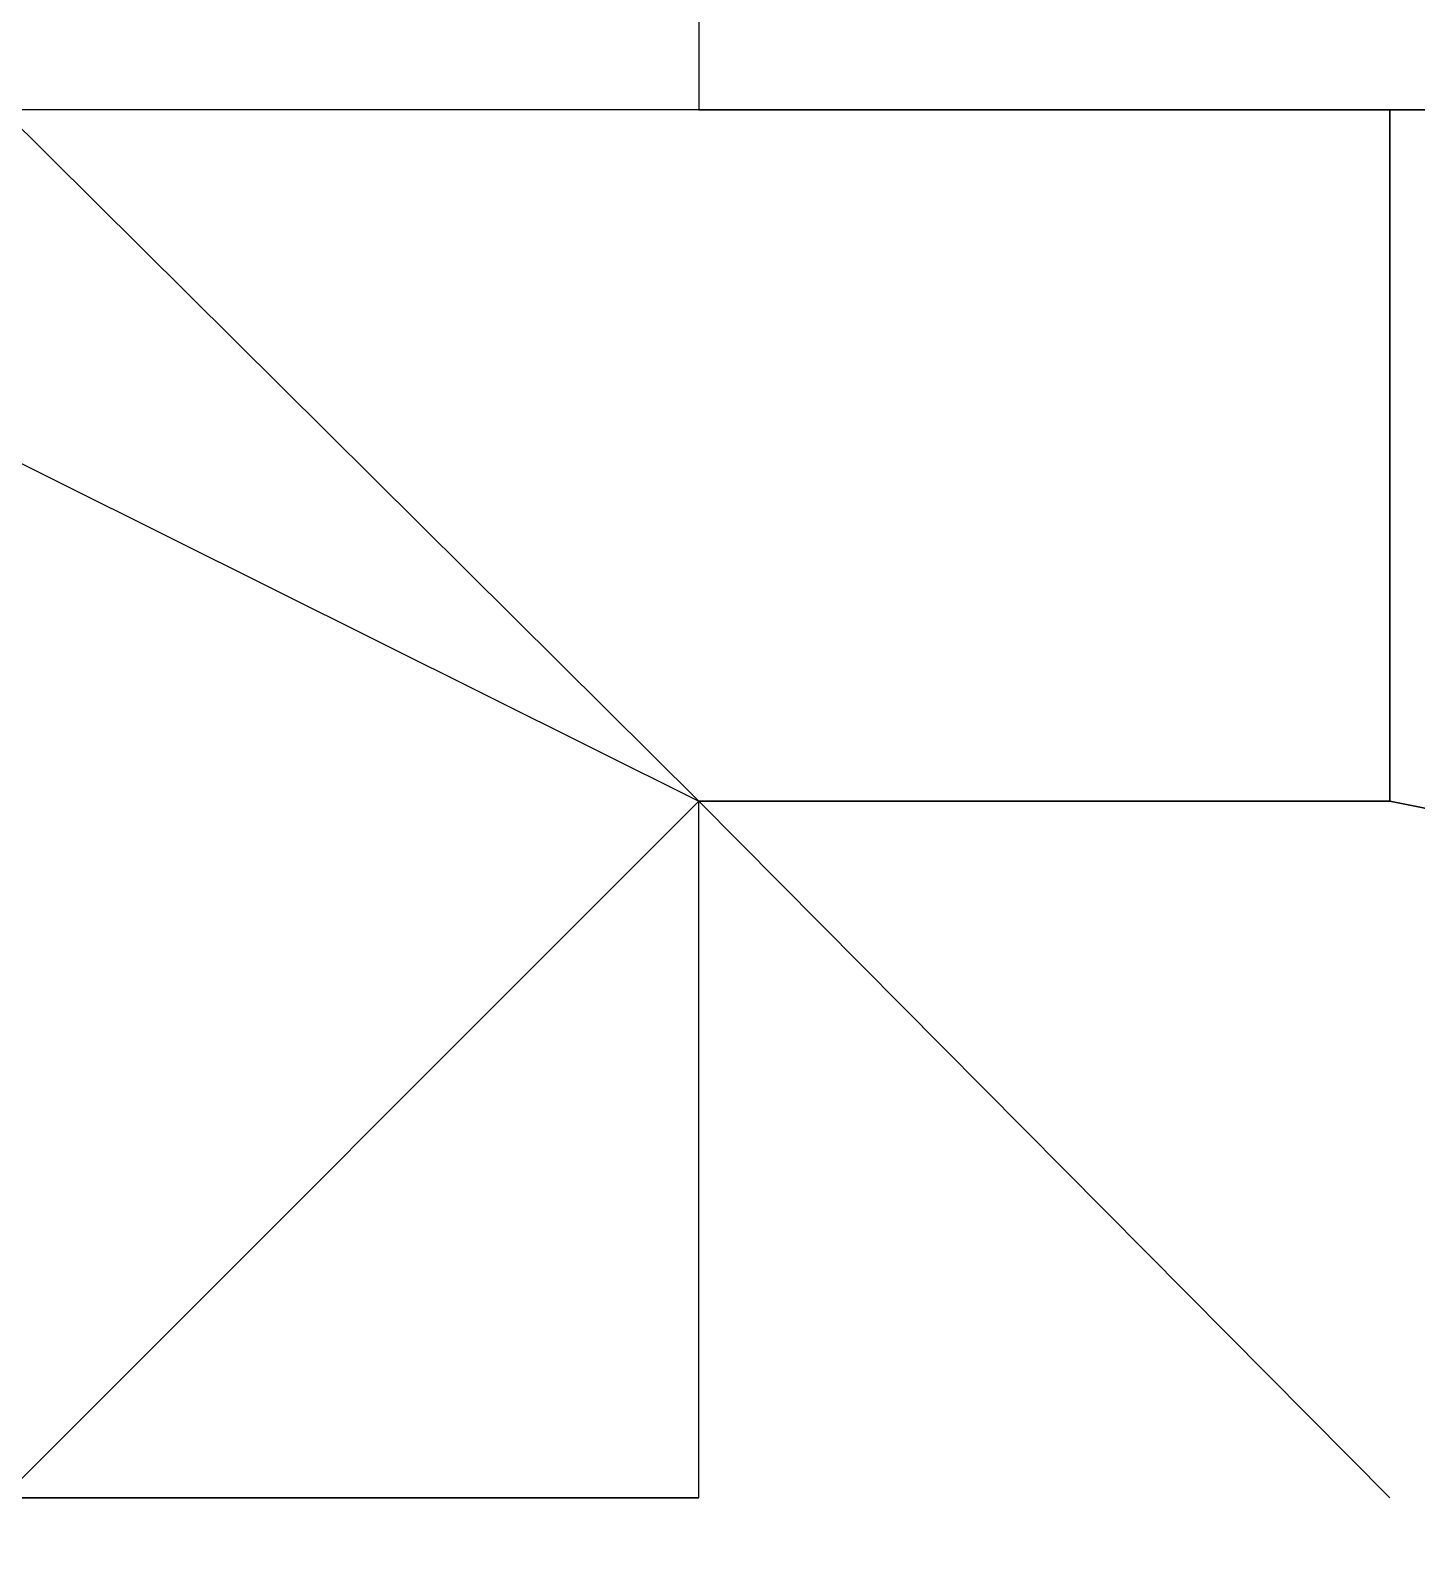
# Model space of a CAD drawing. Header units: feet. Extents: x -84 to 198, y -22 to 181.
# Drawn here: x 107.33384 to 107.36051, y 33.40335 to 33.43263 of the extents above; entities that cross this region are included whole.
import ezdxf

# ---------------------------------------------------------------- set-up
doc = ezdxf.new("R2010")
doc.units = ezdxf.units.FT
doc.layers.add('A-LINEA', color=7, linetype='CONTINUOUS')

msp = doc.modelspace()

# ---------------------------------------------------------------- linework, layer by layer
at = {"layer": 'A-LINEA'}
for p, q in [((107.3467, 33.4311), (107.3467, 33.4311)), ((107.3467, 33.4311), (107.3467, 33.4311)), ((107.3467, 33.4311), (107.3467, 33.4311)), ((107.3467, 33.4311), (107.3467, 33.4311)), ((107.3467, 33.4311), (107.3467, 33.4311)), ((107.3467, 33.4311), (107.3467, 33.4311)), ((107.3467, 33.4311), (107.3467, 33.4311)), ((107.3467, 33.4311), (107.3467, 33.4311)), ((107.3467, 33.4311), (107.3467, 33.4311)), ((107.3467, 33.4311), (107.3467, 33.4311)), ((107.3467, 33.4311), (107.3467, 33.4311)), ((107.3467, 33.4311), (107.3467, 33.4311)), ((107.3467, 33.4311), (107.3467, 33.4311)), ((107.3467, 33.4311), (107.3467, 33.4311)), ((107.3467, 33.4311), (107.3467, 33.4311)), ((107.3467, 33.4311), (107.3467, 33.4311)), ((107.3467, 33.4311), (107.3467, 33.4311)), ((107.3467, 33.4311), (107.3467, 33.4311)), ((107.3467, 33.4311), (107.3467, 33.4311)), ((107.3467, 33.4311), (107.3467, 33.4311)), ((107.3467, 33.4311), (107.3467, 33.4311)), ((107.3467, 33.4311), (107.3467, 33.4311)), ((107.3467, 33.4311), (107.3467, 33.4311)), ((107.3467, 33.4311), (107.3467, 33.4311)), ((107.3467, 33.4311), (107.3467, 33.4311)), ((107.3467, 33.4311), (107.3467, 33.4311)), ((107.3467, 33.4311), (107.3467, 33.4311)), ((107.3467, 33.4311), (107.3467, 33.4311)), ((107.3467, 33.4311), (107.3467, 33.4311)), ((107.3467, 33.4311), (107.3467, 33.4311)), ((107.3467, 33.4311), (107.3467, 33.4311)), ((107.3467, 33.4311), (107.3467, 33.4311)), ((107.3467, 33.4311), (107.3467, 33.4311)), ((107.3467, 33.4311), (107.3467, 33.4311)), ((107.3467, 33.4311), (107.3467, 33.4311)), ((107.3467, 33.4311), (107.3467, 33.4311)), ((107.3467, 33.4311), (107.3467, 33.4311)), ((107.3467, 33.4311), (107.3467, 33.4311)), ((107.3467, 33.4311), (107.3467, 33.4311)), ((107.3467, 33.4311), (107.3467, 33.4311)), ((107.3467, 33.4311), (107.3467, 33.4311)), ((107.3467, 33.4311), (107.3467, 33.4311)), ((107.3467, 33.4311), (107.3467, 33.4311)), ((107.3467, 33.4311), (107.3467, 33.4311)), ((107.3467, 33.4311), (107.3467, 33.4311)), ((107.3467, 33.4311), (107.3467, 33.4311)), ((107.3467, 33.4311), (107.3467, 33.4311)), ((107.3467, 33.4311), (107.3467, 33.4311)), ((107.3467, 33.4311), (107.3467, 33.4311)), ((107.3467, 33.4311), (107.3467, 33.4311)), ((107.3467, 33.4311), (107.3467, 33.4311)), ((107.3467, 33.4311), (107.3467, 33.4311)), ((107.3467, 33.4311), (107.3467, 33.4311)), ((107.3467, 33.4311), (107.3467, 33.4311)), ((107.3467, 33.4311), (107.3467, 33.4311)), ((107.3467, 33.4311), (107.3467, 33.4311)), ((107.3467, 33.4311), (107.3467, 33.4311)), ((107.3467, 33.4311), (107.3467, 33.4311)), ((107.3467, 33.4311), (107.3467, 33.4311)), ((107.3467, 33.4311), (107.3467, 33.4311)), ((107.3467, 33.4311), (107.3467, 33.4311)), ((107.3467, 33.4311), (107.3467, 33.4311)), ((107.3467, 33.4311), (107.3467, 33.4311)), ((107.3467, 33.4311), (107.3467, 33.4311)), ((107.3467, 33.4311), (107.3467, 33.4311)), ((107.3467, 33.4311), (107.3467, 33.4311)), ((107.3467, 33.4311), (107.3467, 33.4311)), ((107.3467, 33.4311), (107.3467, 33.4311)), ((107.3467, 33.4311), (107.3467, 33.4311)), ((107.3467, 33.4311), (107.3467, 33.4311)), ((107.3467, 33.4311), (107.3467, 33.4311)), ((107.3467, 33.4311), (107.3467, 33.4311)), ((107.36, 33.4311), (107.36, 33.4311)), ((107.36, 33.4311), (107.36, 33.4311)), ((107.36, 33.4311), (107.36, 33.4311)), ((107.36, 33.4311), (107.36, 33.4311)), ((107.36, 33.4311), (107.36, 33.4311)), ((107.36, 33.4311), (107.36, 33.4311)), ((107.36, 33.4311), (107.36, 33.4311)), ((107.36, 33.4311), (107.36, 33.4311)), ((107.36, 33.4311), (107.36, 33.4311)), ((107.36, 33.4311), (107.36, 33.4311)), ((107.36, 33.4311), (107.36, 33.4311)), ((107.36, 33.4311), (107.36, 33.4311)), ((107.36, 33.4311), (107.36, 33.4311)), ((107.36, 33.4311), (107.36, 33.4311)), ((107.36, 33.4311), (107.36, 33.4311)), ((107.36, 33.4311), (107.36, 33.4311)), ((107.36, 33.4311), (107.36, 33.4311)), ((107.36, 33.4311), (107.36, 33.4311)), ((107.36, 33.4311), (107.36, 33.4311)), ((107.36, 33.4311), (107.36, 33.4311)), ((107.36, 33.4311), (107.36, 33.4311)), ((107.36, 33.4311), (107.36, 33.4311)), ((107.36, 33.4311), (107.36, 33.4311)), ((107.36, 33.4311), (107.36, 33.4311)), ((107.36, 33.4311), (107.36, 33.4311)), ((107.36, 33.4311), (107.36, 33.4311)), ((107.36, 33.4311), (107.36, 33.4311)), ((107.36, 33.4311), (107.36, 33.4311)), ((107.36, 33.4311), (107.36, 33.4311)), ((107.36, 33.4311), (107.36, 33.4311)), ((107.36, 33.4311), (107.36, 33.4311)), ((107.36, 33.4311), (107.36, 33.4311)), ((107.36, 33.4311), (107.36, 33.4311)), ((107.36, 33.4311), (107.36, 33.4311)), ((107.36, 33.4311), (107.36, 33.4311)), ((107.36, 33.4311), (107.36, 33.4311)), ((107.36, 33.4311), (107.36, 33.4311)), ((107.36, 33.4311), (107.36, 33.4311)), ((107.36, 33.4311), (107.36, 33.4311)), ((107.36, 33.4311), (107.36, 33.4311)), ((107.36, 33.4311), (107.36, 33.4311)), ((107.36, 33.4311), (107.36, 33.4311)), ((107.36, 33.4311), (107.36, 33.4311)), ((107.36, 33.4311), (107.36, 33.4311)), ((107.36, 33.4311), (107.36, 33.4311)), ((107.36, 33.4311), (107.36, 33.4311)), ((107.36, 33.4311), (107.36, 33.4311)), ((107.36, 33.4311), (107.36, 33.4311)), ((107.36, 33.4311), (107.36, 33.4311)), ((107.36, 33.4311), (107.36, 33.4311)), ((107.36, 33.4311), (107.36, 33.4311)), ((107.36, 33.4311), (107.36, 33.4311)), ((107.36, 33.4311), (107.36, 33.4311)), ((107.36, 33.4311), (107.36, 33.4311)), ((107.36, 33.4311), (107.36, 33.4311)), ((107.36, 33.4311), (107.36, 33.4311)), ((107.36, 33.4311), (107.36, 33.4311)), ((107.36, 33.4311), (107.36, 33.4311)), ((107.36, 33.4311), (107.36, 33.4311)), ((107.36, 33.4311), (107.36, 33.4311)), ((107.36, 33.4311), (107.36, 33.4311)), ((107.36, 33.4311), (107.36, 33.4311)), ((107.36, 33.4311), (107.36, 33.4311)), ((107.36, 33.4311), (107.36, 33.4311)), ((107.36, 33.4311), (107.36, 33.4311)), ((107.36, 33.4311), (107.36, 33.4311)), ((107.36, 33.4311), (107.36, 33.4311)), ((107.36, 33.4311), (107.36, 33.4311)), ((107.36, 33.4311), (107.36, 33.4311)), ((107.36, 33.4311), (107.36, 33.4311)), ((107.36, 33.4311), (107.36, 33.4311)), ((107.36, 33.4311), (107.36, 33.4311)), ((107.36, 33.4311), (107.36, 33.4311)), ((107.36, 33.4311), (107.36, 33.4311)), ((107.36, 33.4311), (107.36, 33.4311)), ((107.36, 33.4311), (107.36, 33.4311)), ((107.36, 33.4311), (107.36, 33.4311)), ((107.36, 33.4311), (107.36, 33.4311)), ((107.36, 33.4311), (107.36, 33.4311)), ((107.36, 33.4311), (107.36, 33.4311)), ((107.36, 33.4311), (107.36, 33.4311)), ((107.36, 33.4311), (107.36, 33.4311)), ((107.36, 33.4311), (107.36, 33.4311)), ((107.36, 33.4311), (107.36, 33.4311)), ((107.3467, 33.4178), (107.3467, 33.4178)), ((107.3467, 33.4178), (107.3467, 33.4178)), ((107.3467, 33.4178), (107.3467, 33.4178)), ((107.3467, 33.4178), (107.3467, 33.4178)), ((107.3467, 33.4178), (107.3467, 33.4178)), ((107.3467, 33.4178), (107.3467, 33.4178)), ((107.3467, 33.4178), (107.3467, 33.4178)), ((107.3467, 33.4178), (107.3467, 33.4178)), ((107.3467, 33.4178), (107.3467, 33.4178)), ((107.3467, 33.4178), (107.3467, 33.4178)), ((107.3467, 33.4178), (107.3467, 33.4178)), ((107.3467, 33.4178), (107.3467, 33.4178)), ((107.3467, 33.4178), (107.3467, 33.4178)), ((107.3467, 33.4178), (107.3467, 33.4178)), ((107.3467, 33.4178), (107.3467, 33.4178)), ((107.3467, 33.4178), (107.3467, 33.4178)), ((107.3467, 33.4178), (107.3467, 33.4178)), ((107.3467, 33.4178), (107.3467, 33.4178)), ((107.3467, 33.4178), (107.3467, 33.4178)), ((107.3467, 33.4178), (107.3467, 33.4178)), ((107.3467, 33.4178), (107.3467, 33.4178)), ((107.3467, 33.4178), (107.3467, 33.4178)), ((107.3467, 33.4178), (107.3467, 33.4178)), ((107.3467, 33.4178), (107.3467, 33.4178)), ((107.3467, 33.4178), (107.3467, 33.4178)), ((107.3467, 33.4178), (107.3467, 33.4178)), ((107.3467, 33.4178), (107.3467, 33.4178)), ((107.3467, 33.4178), (107.3467, 33.4178)), ((107.3467, 33.4178), (107.3467, 33.4178)), ((107.3467, 33.4178), (107.3467, 33.4178)), ((107.3467, 33.4178), (107.3467, 33.4178)), ((107.3467, 33.4178), (107.3467, 33.4178)), ((107.3467, 33.4178), (107.3467, 33.4178)), ((107.3467, 33.4178), (107.3467, 33.4178)), ((107.3467, 33.4178), (107.3467, 33.4178)), ((107.3467, 33.4178), (107.3467, 33.4178)), ((107.3467, 33.4178), (107.3467, 33.4178)), ((107.3467, 33.4178), (107.3467, 33.4178)), ((107.3467, 33.4178), (107.3467, 33.4178)), ((107.3467, 33.4178), (107.3467, 33.4178)), ((107.3467, 33.4178), (107.3467, 33.4178)), ((107.3467, 33.4178), (107.3467, 33.4178)), ((107.3467, 33.4178), (107.3467, 33.4178)), ((107.3467, 33.4178), (107.3467, 33.4178)), ((107.3467, 33.4178), (107.3467, 33.4178)), ((107.3467, 33.4178), (107.3467, 33.4178)), ((107.3467, 33.4178), (107.3467, 33.4178)), ((107.3467, 33.4178), (107.3467, 33.4178)), ((107.3467, 33.4178), (107.3467, 33.4178)), ((107.3467, 33.4178), (107.3467, 33.4178)), ((107.3467, 33.4178), (107.3467, 33.4178)), ((107.3467, 33.4178), (107.3467, 33.4178)), ((107.3467, 33.4178), (107.3467, 33.4178)), ((107.3467, 33.4178), (107.3467, 33.4178)), ((107.3467, 33.4178), (107.3467, 33.4178)), ((107.3467, 33.4178), (107.3467, 33.4178)), ((107.3467, 33.4178), (107.3467, 33.4178)), ((107.3467, 33.4178), (107.3467, 33.4178)), ((107.3467, 33.4178), (107.3467, 33.4178)), ((107.3467, 33.4178), (107.3467, 33.4178)), ((107.3467, 33.4178), (107.3467, 33.4178)), ((107.3467, 33.4178), (107.3467, 33.4178)), ((107.3467, 33.4178), (107.3467, 33.4178)), ((107.3467, 33.4178), (107.3467, 33.4178)), ((107.3467, 33.4178), (107.3467, 33.4178)), ((107.3467, 33.4178), (107.3467, 33.4178)), ((107.3467, 33.4178), (107.3467, 33.4178)), ((107.3467, 33.4178), (107.3467, 33.4178)), ((107.3467, 33.4178), (107.3467, 33.4178)), ((107.3467, 33.4178), (107.3467, 33.4178)), ((107.3467, 33.4178), (107.3467, 33.4178)), ((107.3467, 33.4178), (107.3467, 33.4178)), ((107.36, 33.4178), (107.36, 33.4178)), ((107.36, 33.4178), (107.36, 33.4178)), ((107.36, 33.4178), (107.36, 33.4178)), ((107.36, 33.4178), (107.36, 33.4178)), ((107.36, 33.4178), (107.36, 33.4178)), ((107.36, 33.4178), (107.36, 33.4178)), ((107.36, 33.4178), (107.36, 33.4178)), ((107.36, 33.4178), (107.36, 33.4178)), ((107.36, 33.4178), (107.36, 33.4178)), ((107.36, 33.4178), (107.36, 33.4178)), ((107.36, 33.4178), (107.36, 33.4178)), ((107.36, 33.4178), (107.36, 33.4178)), ((107.36, 33.4178), (107.36, 33.4178)), ((107.36, 33.4178), (107.36, 33.4178)), ((107.36, 33.4178), (107.36, 33.4178)), ((107.36, 33.4178), (107.36, 33.4178)), ((107.36, 33.4178), (107.36, 33.4178)), ((107.36, 33.4178), (107.36, 33.4178)), ((107.36, 33.4178), (107.36, 33.4178)), ((107.36, 33.4178), (107.36, 33.4178)), ((107.36, 33.4178), (107.36, 33.4178)), ((107.36, 33.4178), (107.36, 33.4178)), ((107.36, 33.4178), (107.36, 33.4178)), ((107.36, 33.4178), (107.36, 33.4178)), ((107.36, 33.4178), (107.36, 33.4178)), ((107.36, 33.4178), (107.36, 33.4178)), ((107.36, 33.4178), (107.36, 33.4178)), ((107.36, 33.4178), (107.36, 33.4178)), ((107.36, 33.4178), (107.36, 33.4178)), ((107.36, 33.4178), (107.36, 33.4178)), ((107.36, 33.4178), (107.36, 33.4178)), ((107.36, 33.4178), (107.36, 33.4178)), ((107.36, 33.4178), (107.36, 33.4178)), ((107.36, 33.4178), (107.36, 33.4178)), ((107.36, 33.4178), (107.36, 33.4178)), ((107.36, 33.4178), (107.36, 33.4178)), ((107.36, 33.4178), (107.36, 33.4178)), ((107.36, 33.4178), (107.36, 33.4178)), ((107.36, 33.4178), (107.36, 33.4178)), ((107.36, 33.4178), (107.36, 33.4178)), ((107.36, 33.4178), (107.36, 33.4178)), ((107.36, 33.4178), (107.36, 33.4178)), ((107.36, 33.4178), (107.36, 33.4178)), ((107.36, 33.4178), (107.36, 33.4178)), ((107.36, 33.4178), (107.36, 33.4178)), ((107.36, 33.4178), (107.36, 33.4178)), ((107.36, 33.4178), (107.36, 33.4178)), ((107.36, 33.4178), (107.36, 33.4178)), ((107.36, 33.4178), (107.36, 33.4178)), ((107.36, 33.4178), (107.36, 33.4178)), ((107.36, 33.4178), (107.36, 33.4178)), ((107.36, 33.4178), (107.36, 33.4178)), ((107.36, 33.4178), (107.36, 33.4178)), ((107.36, 33.4178), (107.36, 33.4178)), ((107.36, 33.4178), (107.36, 33.4178)), ((107.36, 33.4178), (107.36, 33.4178)), ((107.36, 33.4178), (107.36, 33.4178)), ((107.36, 33.4178), (107.36, 33.4178)), ((107.36, 33.4178), (107.36, 33.4178)), ((107.36, 33.4178), (107.36, 33.4178)), ((107.36, 33.4178), (107.36, 33.4178)), ((107.36, 33.4178), (107.36, 33.4178)), ((107.36, 33.4178), (107.36, 33.4178)), ((107.36, 33.4178), (107.36, 33.4178)), ((107.36, 33.4178), (107.36, 33.4178)), ((107.36, 33.4178), (107.36, 33.4178)), ((107.36, 33.4178), (107.36, 33.4178)), ((107.36, 33.4178), (107.36, 33.4178)), ((107.36, 33.4178), (107.36, 33.4178)), ((107.36, 33.4178), (107.36, 33.4178)), ((107.36, 33.4178), (107.36, 33.4178)), ((107.36, 33.4178), (107.36, 33.4178)), ((107.36, 33.4178), (107.36, 33.4178)), ((107.36, 33.4178), (107.36, 33.4178)), ((107.36, 33.4178), (107.36, 33.4178)), ((107.36, 33.4178), (107.36, 33.4178)), ((107.36, 33.4178), (107.36, 33.4178)), ((107.36, 33.4178), (107.36, 33.4178)), ((107.3467, 33.4044), (107.3467, 33.4044)), ((107.3467, 33.4044), (107.3467, 33.4044)), ((107.3467, 33.4044), (107.3467, 33.4044)), ((107.3467, 33.4044), (107.3467, 33.4044)), ((107.3467, 33.4044), (107.3467, 33.4044)), ((107.3467, 33.4044), (107.3467, 33.4044)), ((107.3467, 33.4044), (107.3467, 33.4044)), ((107.3467, 33.4044), (107.3467, 33.4044)), ((107.3467, 33.4044), (107.3467, 33.4044)), ((107.3467, 33.4044), (107.3467, 33.4044)), ((107.3467, 33.4044), (107.3467, 33.4044)), ((107.3467, 33.4044), (107.3467, 33.4044)), ((107.3467, 33.4044), (107.3467, 33.4044)), ((107.3467, 33.4044), (107.3467, 33.4044)), ((107.3467, 33.4044), (107.3467, 33.4044)), ((107.3467, 33.4044), (107.3467, 33.4044)), ((107.3467, 33.4044), (107.3467, 33.4044)), ((107.3467, 33.4044), (107.3467, 33.4044)), ((107.3467, 33.4044), (107.3467, 33.4044)), ((107.3467, 33.4044), (107.3467, 33.4044)), ((107.3467, 33.4044), (107.3467, 33.4044)), ((107.3467, 33.4044), (107.3467, 33.4044)), ((107.3467, 33.4044), (107.3467, 33.4044)), ((107.3467, 33.4044), (107.3467, 33.4044)), ((107.3467, 33.4044), (107.3467, 33.4044)), ((107.3467, 33.4044), (107.3467, 33.4044)), ((107.3467, 33.4044), (107.3467, 33.4044)), ((107.3467, 33.4044), (107.3467, 33.4044)), ((107.3467, 33.4044), (107.3467, 33.4044)), ((107.3467, 33.4044), (107.3467, 33.4044)), ((107.36, 33.4044), (107.36, 33.4044)), ((107.36, 33.4044), (107.36, 33.4044)), ((107.36, 33.4044), (107.36, 33.4044)), ((107.36, 33.4044), (107.36, 33.4044)), ((107.36, 33.4044), (107.36, 33.4044)), ((107.36, 33.4044), (107.36, 33.4044)), ((107.36, 33.4044), (107.36, 33.4044)), ((107.36, 33.4044), (107.36, 33.4044)), ((107.36, 33.4044), (107.36, 33.4044)), ((107.36, 33.4044), (107.36, 33.4044)), ((107.36, 33.4044), (107.36, 33.4044)), ((107.36, 33.4044), (107.36, 33.4044)), ((107.36, 33.4044), (107.36, 33.4044)), ((107.36, 33.4044), (107.36, 33.4044)), ((107.36, 33.4044), (107.36, 33.4044)), ((107.36, 33.4044), (107.36, 33.4044)), ((107.36, 33.4044), (107.36, 33.4044)), ((107.36, 33.4044), (107.36, 33.4044))]:
    msp.add_line(p, q, dxfattribs=at)
for points in [[(107.3733, 33.4311), (107.3733, 33.4311), (107.3733, 33.4311), (107.3733, 33.4311), (107.4267, 33.4178), (107.4267, 33.4178), (107.4533, 33.5511), (107.4533, 33.5511), (107.3867, 33.5644), (107.3867, 33.5778), (107.4667, 33.5644), (107.4667, 33.5644), (107.4267, 33.4044), (107.36, 33.4178), (107.36, 33.4311), (107.3467, 33.4311), (107.36, 33.4311), (107.3733, 33.4311), (107.36, 33.4311)], [(107.3733, 33.4311), (107.3733, 33.4311), (107.3733, 33.4311), (107.3733, 33.4311), (107.4267, 33.4178), (107.4267, 33.4178), (107.4533, 33.5511), (107.4533, 33.5511), (107.3867, 33.5644), (107.3867, 33.5778), (107.4667, 33.5644), (107.4667, 33.5644), (107.4267, 33.4044), (107.36, 33.4178), (107.36, 33.4311), (107.3467, 33.4311), (107.36, 33.4311), (107.3733, 33.4311), (107.36, 33.4311)], [(107.3733, 33.4311), (107.3733, 33.4311), (107.3733, 33.4311), (107.3733, 33.4311), (107.4267, 33.4178), (107.4267, 33.4178), (107.4533, 33.5511), (107.4533, 33.5511), (107.3867, 33.5644), (107.3867, 33.5778), (107.4667, 33.5644), (107.4667, 33.5644), (107.4267, 33.4044), (107.36, 33.4178), (107.36, 33.4311), (107.3467, 33.4311), (107.36, 33.4311), (107.3733, 33.4311), (107.36, 33.4311)], [(107.3733, 33.4311), (107.3733, 33.4311), (107.3733, 33.4311), (107.3733, 33.4311), (107.4267, 33.4178), (107.4267, 33.4178), (107.4533, 33.5511), (107.4533, 33.5511), (107.3867, 33.5644), (107.3867, 33.5778), (107.4667, 33.5644), (107.4667, 33.5644), (107.4267, 33.4044), (107.36, 33.4178), (107.36, 33.4311), (107.3467, 33.4311), (107.36, 33.4311), (107.3733, 33.4311), (107.36, 33.4311)], [(107.3733, 33.4311), (107.3733, 33.4311), (107.3733, 33.4311), (107.3733, 33.4311), (107.4267, 33.4178), (107.4267, 33.4178), (107.4533, 33.5511), (107.4533, 33.5511), (107.3867, 33.5644), (107.3867, 33.5778), (107.4667, 33.5644), (107.4667, 33.5644), (107.4267, 33.4044), (107.36, 33.4178), (107.36, 33.4311), (107.3467, 33.4311), (107.36, 33.4311), (107.3733, 33.4311), (107.36, 33.4311)], [(107.3733, 33.4311), (107.3733, 33.4311), (107.3733, 33.4311), (107.3733, 33.4311), (107.4267, 33.4178), (107.4267, 33.4178), (107.4533, 33.5511), (107.4533, 33.5511), (107.3867, 33.5644), (107.3867, 33.5778), (107.4667, 33.5644), (107.4667, 33.5644), (107.4267, 33.4044), (107.36, 33.4178), (107.36, 33.4311), (107.3467, 33.4311), (107.36, 33.4311), (107.3733, 33.4311), (107.36, 33.4311)], [(107.3733, 33.4311), (107.3733, 33.4311), (107.3733, 33.4311), (107.3733, 33.4311), (107.4267, 33.4178), (107.4267, 33.4178), (107.4533, 33.5511), (107.4533, 33.5511), (107.3867, 33.5644), (107.3867, 33.5778), (107.4667, 33.5644), (107.4667, 33.5644), (107.4267, 33.4044), (107.36, 33.4178), (107.36, 33.4311), (107.3467, 33.4311), (107.36, 33.4311), (107.3733, 33.4311), (107.36, 33.4311)], [(107.3733, 33.4311), (107.3733, 33.4311), (107.3733, 33.4311), (107.3733, 33.4311), (107.4267, 33.4178), (107.4267, 33.4178), (107.4533, 33.5511), (107.4533, 33.5511), (107.3867, 33.5644), (107.3867, 33.5778), (107.4667, 33.5644), (107.4667, 33.5644), (107.4267, 33.4044), (107.36, 33.4178), (107.36, 33.4311), (107.3467, 33.4311), (107.36, 33.4311), (107.3733, 33.4311), (107.36, 33.4311)], [(107.3733, 33.4311), (107.3733, 33.4311), (107.3733, 33.4311), (107.3733, 33.4311), (107.4267, 33.4178), (107.4267, 33.4178), (107.4533, 33.5511), (107.4533, 33.5511), (107.3867, 33.5644), (107.3867, 33.5778), (107.4667, 33.5644), (107.4667, 33.5644), (107.4267, 33.4044), (107.36, 33.4178), (107.36, 33.4311), (107.3467, 33.4311), (107.36, 33.4311), (107.3733, 33.4311), (107.36, 33.4311)], [(107.3733, 33.4311), (107.3733, 33.4311), (107.3733, 33.4311), (107.3733, 33.4311), (107.4267, 33.4178), (107.4267, 33.4178), (107.4533, 33.5511), (107.4533, 33.5511), (107.3867, 33.5644), (107.3867, 33.5778), (107.4667, 33.5644), (107.4667, 33.5644), (107.4267, 33.4044), (107.36, 33.4178), (107.36, 33.4311), (107.3467, 33.4311), (107.36, 33.4311), (107.3733, 33.4311), (107.36, 33.4311)], [(107.3733, 33.4311), (107.3733, 33.4311), (107.3733, 33.4311), (107.3733, 33.4311), (107.4267, 33.4178), (107.4267, 33.4178), (107.4533, 33.5511), (107.4533, 33.5511), (107.3867, 33.5644), (107.3867, 33.5778), (107.4667, 33.5644), (107.4667, 33.5644), (107.4267, 33.4044), (107.36, 33.4178), (107.36, 33.4311), (107.3467, 33.4311), (107.36, 33.4311), (107.3733, 33.4311), (107.36, 33.4311)], [(107.3733, 33.4311), (107.3733, 33.4311), (107.3733, 33.4311), (107.3733, 33.4311), (107.4267, 33.4178), (107.4267, 33.4178), (107.4533, 33.5511), (107.4533, 33.5511), (107.3867, 33.5644), (107.3867, 33.5778), (107.4667, 33.5644), (107.4667, 33.5644), (107.4267, 33.4044), (107.36, 33.4178), (107.36, 33.4311), (107.3467, 33.4311), (107.36, 33.4311), (107.3733, 33.4311), (107.36, 33.4311)], [(107.36, 33.4311), (107.36, 33.4178), (107.4267, 33.4044), (107.4667, 33.5644), (107.4667, 33.5644), (107.3867, 33.5778), (107.3867, 33.5644)], [(107.3867, 33.5778), (107.4533, 33.5511), (107.4533, 33.5511), (107.4267, 33.4178), (107.4267, 33.4178), (107.3733, 33.4311), (107.3733, 33.4311), (107.3733, 33.4311), (107.3733, 33.4311), (107.36, 33.4311)], [(107.36, 33.4311), (107.36, 33.4178), (107.4267, 33.4044), (107.4667, 33.5644), (107.4667, 33.5644), (107.3867, 33.5778), (107.3867, 33.5644)], [(107.3867, 33.5778), (107.4533, 33.5511), (107.4533, 33.5511), (107.4267, 33.4178), (107.4267, 33.4178), (107.3733, 33.4311), (107.3733, 33.4311), (107.3733, 33.4311), (107.3733, 33.4311), (107.36, 33.4311)], [(107.36, 33.4311), (107.36, 33.4178), (107.4267, 33.4044), (107.4667, 33.5644), (107.4667, 33.5644), (107.3867, 33.5778), (107.3867, 33.5644)], [(107.3867, 33.5778), (107.4533, 33.5511), (107.4533, 33.5511), (107.4267, 33.4178), (107.4267, 33.4178), (107.3733, 33.4311), (107.3733, 33.4311), (107.3733, 33.4311), (107.3733, 33.4311), (107.36, 33.4311)], [(107.36, 33.4311), (107.36, 33.4178), (107.4267, 33.4044), (107.4667, 33.5644), (107.4667, 33.5644), (107.3867, 33.5778), (107.3867, 33.5644)], [(107.3867, 33.5778), (107.4533, 33.5511), (107.4533, 33.5511), (107.4267, 33.4178), (107.4267, 33.4178), (107.3733, 33.4311), (107.3733, 33.4311), (107.3733, 33.4311), (107.3733, 33.4311), (107.36, 33.4311)], [(107.36, 33.4311), (107.36, 33.4178), (107.4267, 33.4044), (107.4667, 33.5644), (107.4667, 33.5644), (107.3867, 33.5778), (107.3867, 33.5644)], [(107.3867, 33.5778), (107.4533, 33.5511), (107.4533, 33.5511), (107.4267, 33.4178), (107.4267, 33.4178), (107.3733, 33.4311), (107.3733, 33.4311), (107.3733, 33.4311), (107.3733, 33.4311), (107.36, 33.4311)], [(107.36, 33.4311), (107.36, 33.4178), (107.4267, 33.4044), (107.4667, 33.5644), (107.4667, 33.5644), (107.3867, 33.5778), (107.3867, 33.5644)], [(107.3867, 33.5778), (107.4533, 33.5511), (107.4533, 33.5511), (107.4267, 33.4178), (107.4267, 33.4178), (107.3733, 33.4311), (107.3733, 33.4311), (107.3733, 33.4311), (107.3733, 33.4311), (107.36, 33.4311)], [(107.32, 33.4444), (107.3333, 33.4578), (107.3467, 33.4444), (107.3467, 33.4311), (107.32, 33.4311)], [(107.36, 33.4578), (107.3467, 33.4578), (107.3467, 33.4578), (107.3333, 33.4578), (107.3333, 33.4578), (107.3333, 33.4578), (107.3333, 33.4578), (107.32, 33.4578), (107.32, 33.4311), (107.3333, 33.4311), (107.3467, 33.4178)], [(107.32, 33.4444), (107.3333, 33.4578), (107.3467, 33.4444), (107.3467, 33.4311), (107.32, 33.4311)], [(107.36, 33.4578), (107.3467, 33.4578), (107.3467, 33.4578), (107.3333, 33.4578), (107.3333, 33.4578), (107.3333, 33.4578), (107.3333, 33.4578), (107.32, 33.4578), (107.32, 33.4311), (107.3333, 33.4311), (107.3467, 33.4178)], [(107.32, 33.4444), (107.3333, 33.4578), (107.3467, 33.4444), (107.3467, 33.4311), (107.32, 33.4311)], [(107.36, 33.4578), (107.3467, 33.4578), (107.3467, 33.4578), (107.3333, 33.4578), (107.3333, 33.4578), (107.3333, 33.4578), (107.3333, 33.4578), (107.32, 33.4578), (107.32, 33.4311), (107.3333, 33.4311), (107.3467, 33.4178)], [(107.32, 33.4444), (107.3333, 33.4578), (107.3467, 33.4444), (107.3467, 33.4311), (107.32, 33.4311)], [(107.36, 33.4578), (107.3467, 33.4578), (107.3467, 33.4578), (107.3333, 33.4578), (107.3333, 33.4578), (107.3333, 33.4578), (107.3333, 33.4578), (107.32, 33.4578), (107.32, 33.4311), (107.3333, 33.4311), (107.3467, 33.4178)], [(107.32, 33.4444), (107.3333, 33.4578), (107.3467, 33.4444), (107.3467, 33.4311), (107.32, 33.4311)], [(107.36, 33.4578), (107.3467, 33.4578), (107.3467, 33.4578), (107.3333, 33.4578), (107.3333, 33.4578), (107.3333, 33.4578), (107.3333, 33.4578), (107.32, 33.4578), (107.32, 33.4311), (107.3333, 33.4311), (107.3467, 33.4178)], [(107.32, 33.4444), (107.3333, 33.4578), (107.3467, 33.4444), (107.3467, 33.4311), (107.32, 33.4311)], [(107.36, 33.4578), (107.3467, 33.4578), (107.3467, 33.4578), (107.3333, 33.4578), (107.3333, 33.4578), (107.3333, 33.4578), (107.3333, 33.4578), (107.32, 33.4578), (107.32, 33.4311), (107.3333, 33.4311), (107.3467, 33.4178)], [(107.32, 33.4444), (107.3333, 33.4578), (107.3467, 33.4444), (107.3467, 33.4311), (107.32, 33.4311)], [(107.36, 33.4578), (107.3467, 33.4578), (107.3467, 33.4578), (107.3333, 33.4578), (107.3333, 33.4578), (107.3333, 33.4578), (107.3333, 33.4578), (107.32, 33.4578), (107.32, 33.4311), (107.3333, 33.4311), (107.3467, 33.4178)], [(107.32, 33.4444), (107.3333, 33.4578), (107.3467, 33.4444), (107.3467, 33.4311), (107.32, 33.4311)], [(107.36, 33.4578), (107.3467, 33.4578), (107.3467, 33.4578), (107.3333, 33.4578), (107.3333, 33.4578), (107.3333, 33.4578), (107.3333, 33.4578), (107.32, 33.4578), (107.32, 33.4311), (107.3333, 33.4311), (107.3467, 33.4178)], [(107.32, 33.4444), (107.3333, 33.4578), (107.3467, 33.4444), (107.3467, 33.4311), (107.32, 33.4311)], [(107.36, 33.4578), (107.3467, 33.4578), (107.3467, 33.4578), (107.3333, 33.4578), (107.3333, 33.4578), (107.3333, 33.4578), (107.3333, 33.4578), (107.32, 33.4578), (107.32, 33.4311), (107.3333, 33.4311), (107.3467, 33.4178)], [(107.32, 33.4444), (107.3333, 33.4578), (107.3467, 33.4444), (107.3467, 33.4311), (107.32, 33.4311)], [(107.36, 33.4578), (107.3467, 33.4578), (107.3467, 33.4578), (107.3333, 33.4578), (107.3333, 33.4578), (107.3333, 33.4578), (107.3333, 33.4578), (107.32, 33.4578), (107.32, 33.4311), (107.3333, 33.4311), (107.3467, 33.4178)], [(107.32, 33.4444), (107.3333, 33.4578), (107.3467, 33.4444), (107.3467, 33.4311), (107.32, 33.4311)], [(107.36, 33.4578), (107.3467, 33.4578), (107.3467, 33.4578), (107.3333, 33.4578), (107.3333, 33.4578), (107.3333, 33.4578), (107.3333, 33.4578), (107.32, 33.4578), (107.32, 33.4311), (107.3333, 33.4311), (107.3467, 33.4178)], [(107.32, 33.4444), (107.3333, 33.4578), (107.3467, 33.4444), (107.3467, 33.4311), (107.32, 33.4311)], [(107.36, 33.4578), (107.3467, 33.4578), (107.3467, 33.4578), (107.3333, 33.4578), (107.3333, 33.4578), (107.3333, 33.4578), (107.3333, 33.4578), (107.32, 33.4578), (107.32, 33.4311), (107.3333, 33.4311), (107.3467, 33.4178)], [(107.32, 33.4444), (107.3333, 33.4578), (107.3467, 33.4444), (107.3467, 33.4311), (107.32, 33.4311)], [(107.36, 33.4578), (107.3467, 33.4578), (107.3467, 33.4578), (107.3333, 33.4578), (107.3333, 33.4578), (107.3333, 33.4578), (107.3333, 33.4578), (107.32, 33.4578), (107.32, 33.4311), (107.3333, 33.4311), (107.3467, 33.4178)], [(107.32, 33.4444), (107.3333, 33.4578), (107.3467, 33.4444), (107.3467, 33.4311), (107.32, 33.4311)], [(107.36, 33.4578), (107.3467, 33.4578), (107.3467, 33.4578), (107.3333, 33.4578), (107.3333, 33.4578), (107.3333, 33.4578), (107.3333, 33.4578), (107.32, 33.4578), (107.32, 33.4311), (107.3333, 33.4311), (107.3467, 33.4178)], [(107.32, 33.4444), (107.3333, 33.4578), (107.3467, 33.4444), (107.3467, 33.4311), (107.32, 33.4311)], [(107.36, 33.4578), (107.3467, 33.4578), (107.3467, 33.4578), (107.3333, 33.4578), (107.3333, 33.4578), (107.3333, 33.4578), (107.3333, 33.4578), (107.32, 33.4578), (107.32, 33.4311), (107.3333, 33.4311), (107.3467, 33.4178)], [(107.32, 33.4444), (107.3333, 33.4578), (107.3467, 33.4444), (107.3467, 33.4311), (107.32, 33.4311)], [(107.36, 33.4578), (107.3467, 33.4578), (107.3467, 33.4578), (107.3333, 33.4578), (107.3333, 33.4578), (107.3333, 33.4578), (107.3333, 33.4578), (107.32, 33.4578), (107.32, 33.4311), (107.3333, 33.4311), (107.3467, 33.4178)], [(107.32, 33.4444), (107.3333, 33.4578), (107.3467, 33.4444), (107.3467, 33.4311), (107.32, 33.4311)], [(107.36, 33.4578), (107.3467, 33.4578), (107.3467, 33.4578), (107.3333, 33.4578), (107.3333, 33.4578), (107.3333, 33.4578), (107.3333, 33.4578), (107.32, 33.4578), (107.32, 33.4311), (107.3333, 33.4311), (107.3467, 33.4178)], [(107.32, 33.4444), (107.3333, 33.4578), (107.3467, 33.4444), (107.3467, 33.4311), (107.32, 33.4311)], [(107.36, 33.4578), (107.3467, 33.4578), (107.3467, 33.4578), (107.3333, 33.4578), (107.3333, 33.4578), (107.3333, 33.4578), (107.3333, 33.4578), (107.32, 33.4578), (107.32, 33.4311), (107.3333, 33.4311), (107.3467, 33.4178)], [(107.3467, 33.4311), (107.3333, 33.4311), (107.32, 33.4311), (107.3067, 33.4044), (107.32, 33.4044), (107.32, 33.4044), (107.32, 33.4044), (107.32, 33.4044), (107.3333, 33.4044), (107.3333, 33.4044), (107.3467, 33.4044), (107.3467, 33.4178)], [(107.3467, 33.4311), (107.3333, 33.4311), (107.32, 33.4311), (107.3067, 33.4044), (107.32, 33.4044), (107.32, 33.4044), (107.32, 33.4044), (107.32, 33.4044), (107.3333, 33.4044), (107.3333, 33.4044), (107.3467, 33.4044), (107.3467, 33.4178)], [(107.3467, 33.4311), (107.3333, 33.4311), (107.32, 33.4311), (107.3067, 33.4044), (107.32, 33.4044), (107.32, 33.4044), (107.32, 33.4044), (107.32, 33.4044), (107.3333, 33.4044), (107.3333, 33.4044), (107.3467, 33.4044), (107.3467, 33.4178)], [(107.3467, 33.4311), (107.3333, 33.4311), (107.32, 33.4311), (107.3067, 33.4044), (107.32, 33.4044), (107.32, 33.4044), (107.32, 33.4044), (107.32, 33.4044), (107.3333, 33.4044), (107.3333, 33.4044), (107.3467, 33.4044), (107.3467, 33.4178)], [(107.3467, 33.4311), (107.3333, 33.4311), (107.32, 33.4311), (107.3067, 33.4044), (107.32, 33.4044), (107.32, 33.4044), (107.32, 33.4044), (107.32, 33.4044), (107.3333, 33.4044), (107.3333, 33.4044), (107.3467, 33.4044), (107.3467, 33.4178)], [(107.3467, 33.4311), (107.3333, 33.4311), (107.32, 33.4311), (107.3067, 33.4044), (107.32, 33.4044), (107.32, 33.4044), (107.32, 33.4044), (107.32, 33.4044), (107.3333, 33.4044), (107.3333, 33.4044), (107.3467, 33.4044), (107.3467, 33.4178)], [(107.3467, 33.4311), (107.3333, 33.4311), (107.32, 33.4311), (107.3067, 33.4044), (107.32, 33.4044), (107.32, 33.4044), (107.32, 33.4044), (107.32, 33.4044), (107.3333, 33.4044), (107.3333, 33.4044), (107.3467, 33.4044), (107.3467, 33.4178)], [(107.3467, 33.4311), (107.3333, 33.4311), (107.32, 33.4311), (107.3067, 33.4044), (107.32, 33.4044), (107.32, 33.4044), (107.32, 33.4044), (107.32, 33.4044), (107.3333, 33.4044), (107.3333, 33.4044), (107.3467, 33.4044), (107.3467, 33.4178)], [(107.3467, 33.4311), (107.3333, 33.4311), (107.32, 33.4311), (107.3067, 33.4044), (107.32, 33.4044), (107.32, 33.4044), (107.32, 33.4044), (107.32, 33.4044), (107.3333, 33.4044), (107.3333, 33.4044), (107.3467, 33.4044), (107.3467, 33.4178)], [(107.3467, 33.4311), (107.3333, 33.4311), (107.32, 33.4311), (107.3067, 33.4044), (107.32, 33.4044), (107.32, 33.4044), (107.32, 33.4044), (107.32, 33.4044), (107.3333, 33.4044), (107.3333, 33.4044), (107.3467, 33.4044), (107.3467, 33.4178)], [(107.3467, 33.4311), (107.3333, 33.4311), (107.32, 33.4311), (107.3067, 33.4044), (107.32, 33.4044), (107.32, 33.4044), (107.32, 33.4044), (107.32, 33.4044), (107.3333, 33.4044), (107.3333, 33.4044), (107.3467, 33.4044), (107.3467, 33.4178)], [(107.3467, 33.4311), (107.3333, 33.4311), (107.32, 33.4311), (107.3067, 33.4044), (107.32, 33.4044), (107.32, 33.4044), (107.32, 33.4044), (107.32, 33.4044), (107.3333, 33.4044), (107.3333, 33.4044), (107.3467, 33.4044), (107.3467, 33.4178)], [(107.3467, 33.4311), (107.3333, 33.4311), (107.32, 33.4311), (107.3067, 33.4044), (107.32, 33.4044), (107.32, 33.4044), (107.32, 33.4044), (107.32, 33.4044), (107.3333, 33.4044), (107.3333, 33.4044), (107.3467, 33.4044), (107.3467, 33.4178)], [(107.3467, 33.4311), (107.3333, 33.4311), (107.32, 33.4311), (107.3067, 33.4044), (107.32, 33.4044), (107.32, 33.4044), (107.32, 33.4044), (107.32, 33.4044), (107.3333, 33.4044), (107.3333, 33.4044), (107.3467, 33.4044), (107.3467, 33.4178)], [(107.3467, 33.4311), (107.3333, 33.4311), (107.32, 33.4311), (107.3067, 33.4044), (107.32, 33.4044), (107.32, 33.4044), (107.32, 33.4044), (107.32, 33.4044), (107.3333, 33.4044), (107.3333, 33.4044), (107.3467, 33.4044), (107.3467, 33.4178)], [(107.3467, 33.4311), (107.3333, 33.4311), (107.32, 33.4311), (107.3067, 33.4044), (107.32, 33.4044), (107.32, 33.4044), (107.32, 33.4044), (107.32, 33.4044), (107.3333, 33.4044), (107.3333, 33.4044), (107.3467, 33.4044), (107.3467, 33.4178)], [(107.3467, 33.4311), (107.3333, 33.4311), (107.32, 33.4311), (107.3067, 33.4044), (107.32, 33.4044), (107.32, 33.4044), (107.32, 33.4044), (107.32, 33.4044), (107.3333, 33.4044), (107.3333, 33.4044), (107.3467, 33.4044), (107.3467, 33.4178)], [(107.3467, 33.4311), (107.3333, 33.4311), (107.32, 33.4311), (107.3067, 33.4044), (107.32, 33.4044), (107.32, 33.4044), (107.32, 33.4044), (107.32, 33.4044), (107.3333, 33.4044), (107.3333, 33.4044), (107.3467, 33.4044), (107.3467, 33.4178)], [(107.32, 33.4311), (107.3467, 33.4178), (107.3333, 33.4044)], [(107.32, 33.4311), (107.3467, 33.4178), (107.3333, 33.4044)], [(107.32, 33.4311), (107.3467, 33.4178), (107.3333, 33.4044)], [(107.32, 33.4311), (107.3467, 33.4178), (107.3333, 33.4044)], [(107.32, 33.4311), (107.3467, 33.4178), (107.3333, 33.4044)], [(107.32, 33.4311), (107.3467, 33.4178), (107.3333, 33.4044)], [(107.32, 33.4311), (107.3467, 33.4178), (107.3333, 33.4044), (107.32, 33.4044), (107.32, 33.4178)], [(107.32, 33.4311), (107.3467, 33.4178), (107.3333, 33.4044), (107.32, 33.4044), (107.32, 33.4178)], [(107.32, 33.4311), (107.3467, 33.4178), (107.3333, 33.4044), (107.32, 33.4044), (107.32, 33.4178)], [(107.32, 33.4311), (107.3467, 33.4178), (107.3333, 33.4044), (107.32, 33.4044), (107.32, 33.4178)], [(107.32, 33.4311), (107.3467, 33.4178), (107.3333, 33.4044), (107.32, 33.4044), (107.32, 33.4178)], [(107.32, 33.4311), (107.3467, 33.4178), (107.3333, 33.4044), (107.32, 33.4044), (107.32, 33.4178)], [(107.32, 33.4311), (107.3467, 33.4178), (107.3333, 33.4044)], [(107.32, 33.4311), (107.3467, 33.4178), (107.3333, 33.4044)], [(107.32, 33.4311), (107.3467, 33.4178), (107.3333, 33.4044)], [(107.32, 33.4311), (107.3467, 33.4178), (107.3333, 33.4044)], [(107.32, 33.4311), (107.3467, 33.4178), (107.3333, 33.4044)], [(107.32, 33.4311), (107.3467, 33.4178), (107.3333, 33.4044)], [(107.3733, 33.4311), (107.36, 33.4311), (107.3467, 33.4311), (107.3733, 33.4311)], [(107.3733, 33.4311), (107.36, 33.4311), (107.3467, 33.4311), (107.3733, 33.4311)], [(107.3733, 33.4311), (107.36, 33.4311), (107.3467, 33.4311), (107.3733, 33.4311)], [(107.3733, 33.4311), (107.36, 33.4311), (107.3467, 33.4311), (107.3733, 33.4311)], [(107.3733, 33.4311), (107.36, 33.4311), (107.3467, 33.4311), (107.3733, 33.4311)], [(107.3733, 33.4311), (107.36, 33.4311), (107.3467, 33.4311), (107.3733, 33.4311)], [(107.32, 33.2844), (107.32, 33.2711), (107.3867, 33.2578), (107.3867, 33.2578), (107.4267, 33.4044), (107.36, 33.4178), (107.3467, 33.4178), (107.36, 33.4178)], [(107.32, 33.2844), (107.32, 33.2711), (107.3867, 33.2578), (107.3867, 33.2578), (107.4267, 33.4044), (107.36, 33.4178), (107.3467, 33.4178), (107.36, 33.4178)], [(107.32, 33.2844), (107.32, 33.2711), (107.3867, 33.2578), (107.3867, 33.2578), (107.4267, 33.4044), (107.36, 33.4178), (107.3467, 33.4178), (107.36, 33.4178)], [(107.32, 33.2844), (107.32, 33.2711), (107.3867, 33.2578), (107.3867, 33.2578), (107.4267, 33.4044), (107.36, 33.4178), (107.3467, 33.4178), (107.36, 33.4178)], [(107.32, 33.2844), (107.32, 33.2711), (107.3867, 33.2578), (107.3867, 33.2578), (107.4267, 33.4044), (107.36, 33.4178), (107.3467, 33.4178), (107.36, 33.4178)], [(107.32, 33.2844), (107.32, 33.2711), (107.3867, 33.2578), (107.3867, 33.2578), (107.4267, 33.4044), (107.36, 33.4178), (107.3467, 33.4178), (107.36, 33.4178)], [(107.3467, 33.4178), (107.36, 33.4178), (107.4267, 33.4044), (107.3867, 33.2578), (107.3867, 33.2578), (107.32, 33.2711), (107.32, 33.2844), (107.32, 33.2711), (107.3867, 33.2578), (107.3867, 33.2578), (107.4267, 33.4044)], [(107.3467, 33.4178), (107.36, 33.4178), (107.4267, 33.4044), (107.3867, 33.2578), (107.3867, 33.2578), (107.32, 33.2711), (107.32, 33.2844), (107.32, 33.2711), (107.3867, 33.2578), (107.3867, 33.2578), (107.4267, 33.4044)], [(107.3467, 33.4178), (107.36, 33.4178), (107.4267, 33.4044), (107.3867, 33.2578), (107.3867, 33.2578), (107.32, 33.2711), (107.32, 33.2844), (107.32, 33.2711), (107.3867, 33.2578), (107.3867, 33.2578), (107.4267, 33.4044)], [(107.3467, 33.4178), (107.36, 33.4178), (107.4267, 33.4044), (107.3867, 33.2578), (107.3867, 33.2578), (107.32, 33.2711), (107.32, 33.2844), (107.32, 33.2711), (107.3867, 33.2578), (107.3867, 33.2578), (107.4267, 33.4044)], [(107.3467, 33.4178), (107.36, 33.4178), (107.4267, 33.4044), (107.3867, 33.2578), (107.3867, 33.2578), (107.32, 33.2711), (107.32, 33.2844), (107.32, 33.2711), (107.3867, 33.2578), (107.3867, 33.2578), (107.4267, 33.4044)], [(107.3467, 33.4178), (107.36, 33.4178), (107.4267, 33.4044), (107.3867, 33.2578), (107.3867, 33.2578), (107.32, 33.2711), (107.32, 33.2844), (107.32, 33.2711), (107.3867, 33.2578), (107.3867, 33.2578), (107.4267, 33.4044)], [(107.32, 33.2844), (107.32, 33.2711), (107.3867, 33.2578), (107.3867, 33.2578), (107.4267, 33.4044), (107.36, 33.4178), (107.3467, 33.4178), (107.36, 33.4178)], [(107.32, 33.2844), (107.32, 33.2711), (107.3867, 33.2578), (107.3867, 33.2578), (107.4267, 33.4044), (107.36, 33.4178), (107.3467, 33.4178), (107.36, 33.4178)], [(107.32, 33.2844), (107.32, 33.2711), (107.3867, 33.2578), (107.3867, 33.2578), (107.4267, 33.4044), (107.36, 33.4178), (107.3467, 33.4178), (107.36, 33.4178)], [(107.32, 33.2844), (107.32, 33.2711), (107.3867, 33.2578), (107.3867, 33.2578), (107.4267, 33.4044), (107.36, 33.4178), (107.3467, 33.4178), (107.36, 33.4178)], [(107.32, 33.2844), (107.32, 33.2711), (107.3867, 33.2578), (107.3867, 33.2578), (107.4267, 33.4044), (107.36, 33.4178), (107.3467, 33.4178), (107.36, 33.4178)], [(107.32, 33.2844), (107.32, 33.2711), (107.3867, 33.2578), (107.3867, 33.2578), (107.4267, 33.4044), (107.36, 33.4178), (107.3467, 33.4178), (107.36, 33.4178)], [(107.36, 33.4044), (107.3467, 33.4178), (107.3467, 33.4178)], [(107.36, 33.4044), (107.3467, 33.4178), (107.3467, 33.4178)], [(107.36, 33.4044), (107.3467, 33.4178), (107.3467, 33.4178)], [(107.36, 33.4044), (107.3467, 33.4178), (107.3467, 33.4178)], [(107.36, 33.4044), (107.3467, 33.4178), (107.3467, 33.4178)], [(107.36, 33.4044), (107.3467, 33.4178), (107.3467, 33.4178)], [(107.36, 33.4044), (107.3467, 33.4178), (107.3467, 33.4178)], [(107.36, 33.4044), (107.3467, 33.4178), (107.3467, 33.4178)], [(107.36, 33.4044), (107.3467, 33.4178), (107.3467, 33.4178)], [(107.36, 33.4044), (107.3467, 33.4178), (107.3467, 33.4178)], [(107.36, 33.4044), (107.3467, 33.4178), (107.3467, 33.4178)], [(107.36, 33.4044), (107.3467, 33.4178), (107.3467, 33.4178)], [(107.36, 33.4044), (107.3467, 33.4178), (107.3467, 33.4178)], [(107.36, 33.4044), (107.3467, 33.4178), (107.3467, 33.4178)], [(107.36, 33.4044), (107.3467, 33.4178), (107.3467, 33.4178)], [(107.36, 33.4044), (107.3467, 33.4178), (107.3467, 33.4178)], [(107.36, 33.4044), (107.3467, 33.4178), (107.3467, 33.4178)], [(107.36, 33.4044), (107.3467, 33.4178), (107.3467, 33.4178)], [(107.3467, 33.4044), (107.3333, 33.4044), (107.3333, 33.3911)], [(107.3467, 33.4044), (107.3333, 33.4044), (107.3333, 33.3911)], [(107.3467, 33.4044), (107.3333, 33.4044), (107.3333, 33.3911)], [(107.3467, 33.4044), (107.3333, 33.4044), (107.3333, 33.3911)], [(107.3467, 33.4044), (107.3333, 33.4044), (107.3333, 33.3911)], [(107.3467, 33.4044), (107.3333, 33.4044), (107.3333, 33.3911)], [(107.3467, 33.4044), (107.3333, 33.4044), (107.3333, 33.3911)], [(107.3467, 33.4044), (107.3333, 33.4044), (107.3333, 33.3911)], [(107.3467, 33.4044), (107.3333, 33.4044), (107.3333, 33.3911)], [(107.3467, 33.4044), (107.3333, 33.4044), (107.3333, 33.3911)], [(107.3467, 33.4044), (107.3333, 33.4044), (107.3333, 33.3911)], [(107.3467, 33.4044), (107.3333, 33.4044), (107.3333, 33.3911)]]:
    msp.add_lwpolyline(points, dxfattribs=at)

doc.saveas('drawing.dxf')
